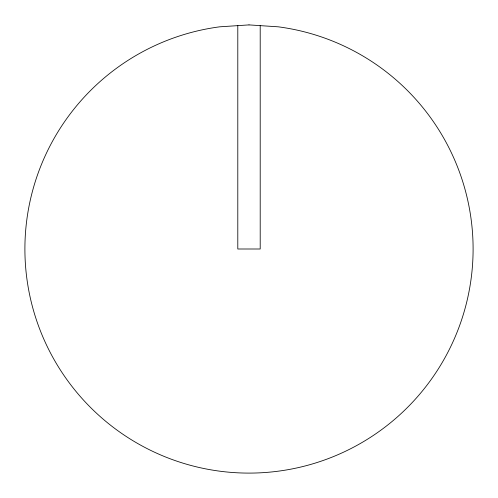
<?xml version="1.0" encoding="UTF-8"?>
<svg xmlns="http://www.w3.org/2000/svg" width="498" height="498" viewBox="0 0 498 498"><rect width="100%" height="100%" fill="white"/><g stroke="black" fill="none" stroke-linecap="round" stroke-linejoin="round"><path stroke-width="0.75" d="M260.205 25.635L260.205 249L237.795 249L237.795 25.635M249 24.9L219.749 26.817A224.1 224.1 0 0 0 59.997 369.41A224.1 224.1 0 0 0 438.003 369.41A224.1 224.1 0 0 0 278.251 26.817L249 24.9"/></g></svg>
